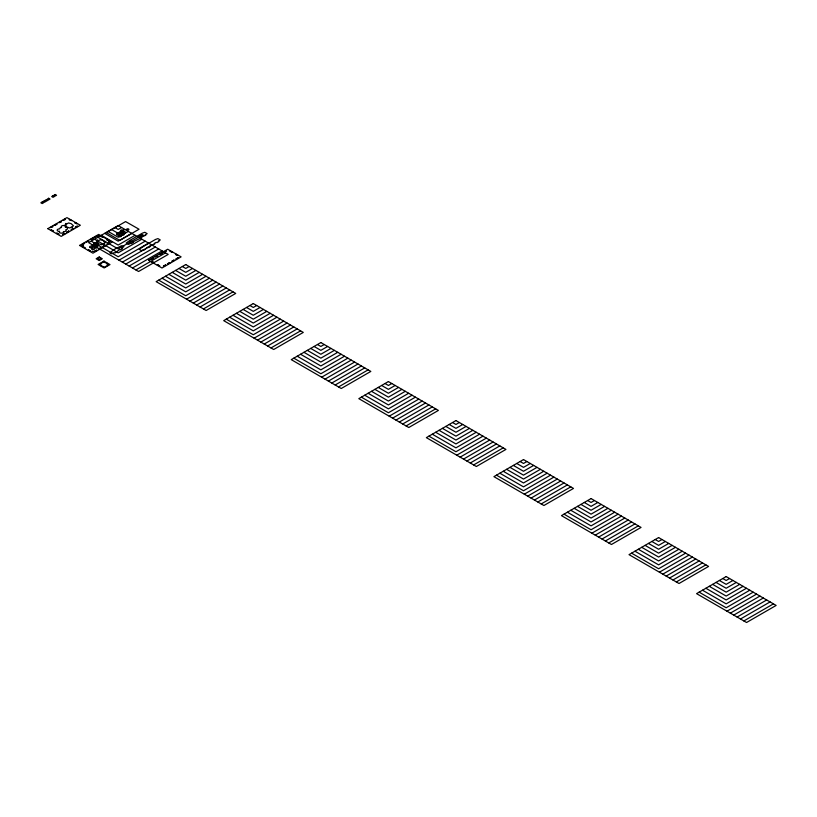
<?xml version="1.0" encoding="UTF-8"?>
<svg xmlns="http://www.w3.org/2000/svg" width="817" height="817" viewBox="0 0 817 817"><rect width="100%" height="100%" fill="white"/><g stroke="black" fill="none" stroke-linecap="round" stroke-linejoin="round"><path stroke-width="1.23" d="M123.265 231.058L123.357 230.925A1.44 0.827 0 0 0 122.101 229.883A1.44 0.827 0 0 0 120.548 230.782A1.44 0.827 0 0 0 122.346 231.517L123.214 231.129M96.324 243.915L96.457 243.732A1.43 0.827 0 0 0 95.201 242.7A1.43 0.827 0 0 0 93.649 243.589A1.43 0.827 0 0 0 95.446 244.314L96.314 243.936M121.57 227.504L118.189 229.454L114.809 227.504M124.94 229.454L118.189 233.356L111.429 229.454M128.32 231.405L118.189 237.257L108.058 231.405M131.7 233.356L118.189 241.158L104.678 233.356M135.081 235.306L118.189 245.059L101.298 235.306M138.451 237.257L118.189 248.95L97.917 237.257M141.831 239.207L118.189 252.851L94.547 239.207M145.212 241.158L118.189 256.752L91.167 241.158M118.996 260.184L148.582 243.109M122.376 262.134L151.962 245.059M125.757 264.085L155.342 247M129.127 266.036L158.723 248.95M132.507 267.986L162.093 250.901M163.819 251.953L166.321 251.054L164.299 252.228M135.888 269.937L165.473 252.851M189.115 266.505L185.745 268.456L182.365 266.505M192.495 268.456L185.745 272.357L178.984 268.456M195.876 270.407L185.745 276.258L175.604 270.407M199.246 272.357L185.745 280.16L172.234 272.357M202.626 274.308L185.745 284.05L168.853 274.308M206.007 276.258L185.745 287.952L165.473 276.258M209.387 278.209L185.745 291.853L162.093 278.209M212.757 280.16L185.745 295.754L158.723 280.16M186.552 299.185L216.137 282.11M189.932 301.136L219.518 284.05M193.302 303.087L222.898 286.001M196.683 305.037L226.268 287.952M200.063 306.988L229.648 289.902M203.443 308.938L233.029 291.853M256.671 305.507L253.29 307.458L249.92 305.507M260.051 307.458L253.29 311.359L246.54 307.458M263.421 309.408L253.29 315.26L243.16 309.408M266.802 311.359L253.29 319.161L239.779 311.359M270.182 313.309L253.29 323.052L236.409 313.309M273.562 315.26L253.29 326.953L233.029 315.26M276.932 317.21L253.29 330.854L229.648 317.21M280.313 319.161L253.29 334.756L226.268 319.161M254.107 338.187L283.693 321.101M257.478 340.138L287.073 323.052M260.858 342.088L290.443 325.003M264.238 344.039L293.824 326.953M267.619 345.989L297.204 328.904M270.989 347.94L300.585 330.854M324.226 344.508L320.846 346.459L317.466 344.508M327.597 346.459L320.846 350.36L314.085 346.459M330.977 348.41L320.846 354.261L310.715 348.41M334.357 350.36L320.846 358.163L307.335 350.36M337.738 352.311L320.846 362.054L303.955 352.311M341.108 354.261L320.846 365.955L300.585 354.261M344.488 356.212L320.846 369.856L297.204 356.212M347.868 358.163L320.846 373.757L293.824 358.163M321.653 377.188L351.249 360.103M325.033 379.139L354.619 362.054M328.414 381.09L357.999 364.004M331.794 383.04L361.38 365.955M335.164 384.991L364.75 367.905M338.544 386.941L368.13 369.856M391.772 383.51L388.402 385.461L385.021 383.51M395.152 385.461L388.402 389.362L381.641 385.461M398.533 387.411L388.402 393.263L378.261 387.411M401.913 389.362L388.402 397.154L374.891 389.362M405.283 391.312L388.402 401.055L371.51 391.312M408.663 393.263L388.402 404.956L368.13 393.263M412.044 395.214L388.402 408.857L364.75 395.214M415.424 397.154L388.402 412.759L361.38 397.154M389.209 416.19L418.794 399.105M392.589 418.141L422.175 401.055M395.959 420.091L425.555 403.006M399.339 422.042L428.925 404.956M402.72 423.992L432.305 406.907M406.1 425.943L435.686 408.857M459.328 422.512L455.947 424.462L452.577 422.512M462.708 424.462L455.947 428.363L449.197 424.462M466.088 426.413L455.947 432.264L445.816 426.413M469.458 428.363L455.947 436.155L442.436 428.363M472.839 430.314L455.947 440.057L439.066 430.314M476.219 432.264L455.947 443.958L435.686 432.264M479.589 434.205L455.947 447.859L432.305 434.205M482.97 436.155L455.947 451.76L428.925 436.155M456.764 455.192L486.35 438.106M460.134 457.142L489.73 440.057M463.515 459.093L493.1 442.007M466.895 461.043L496.481 443.958M470.275 462.994L499.861 445.908M473.646 464.944L503.241 447.859M526.883 461.513L523.503 463.464L520.123 461.513M530.264 463.464L523.503 467.365L516.752 463.464M533.634 465.414L523.503 471.256L513.372 465.414M537.014 467.365L523.503 475.157L509.992 467.365M540.394 469.315L523.503 479.058L506.611 469.315M543.765 471.256L523.503 482.959L503.241 471.256M547.145 473.206L523.503 486.861L499.861 473.206M550.525 475.157L523.503 490.762L496.481 475.157M524.31 494.193L553.906 477.108M527.69 496.144L557.276 479.058M531.07 498.094L560.656 481.009M534.451 500.045L564.036 482.959M537.821 501.995L567.417 484.91M541.201 503.946L570.787 486.861M594.429 500.515L591.059 502.465L587.678 500.515M597.809 502.465L591.059 506.366L584.298 502.465M601.189 504.416L591.059 510.257L580.928 504.416M604.57 506.366L591.059 514.159L577.548 506.366M607.94 508.317L591.059 518.06L574.167 508.317M611.32 510.257L591.059 521.961L570.787 510.257M614.701 512.208L591.059 525.862L567.417 512.208M618.081 514.159L591.059 529.763L564.036 514.159M591.865 533.195L621.451 516.109M595.246 535.145L624.831 518.06M598.626 537.096L628.212 520.01M601.996 539.046L631.592 521.961M605.377 540.997L634.962 523.911M608.757 542.948L638.343 525.862M661.984 539.516L658.604 541.467L655.234 539.516M665.365 541.467L658.604 545.368L651.854 541.467M668.745 543.417L658.604 549.259L648.473 543.417M672.115 545.368L658.604 553.16L645.093 545.368M675.496 547.308L658.604 557.061L641.723 547.308M678.876 549.259L658.604 560.962L638.343 549.259M682.256 551.209L658.604 564.864L634.962 551.209M685.626 553.16L658.604 568.765L631.592 553.16M659.421 572.196L689.007 555.111M662.801 574.147L692.387 557.061M666.172 576.097L695.767 559.012M669.552 578.048L699.138 560.962M672.932 579.999L702.518 562.913M676.302 581.949L705.898 564.864M729.54 578.518L726.16 580.468L722.779 578.518M732.92 580.468L726.16 584.359L719.409 580.468M736.291 582.419L726.16 588.26L716.029 582.419M739.671 584.359L726.16 592.162L712.649 584.359M743.051 586.31L726.16 596.063L709.268 586.31M746.432 588.26L726.16 599.964L705.898 588.26M749.802 590.211L726.16 603.865L702.518 590.211M753.182 592.162L726.16 607.766L699.138 592.162M726.977 611.198L756.562 594.112M730.347 613.148L759.933 596.063M733.727 615.099L763.313 598.013M737.108 617.049L766.693 599.964M740.478 619L770.074 601.915M743.858 620.951L773.444 603.865M72.233 227.157L72.376 227.473M98.397 236.082L99.337 236.144L98.449 236.011M108.6 241.965L109.539 242.036L108.641 241.903M47.815 228.658L61.204 236.379L80.342 225.247L66.933 217.618L47.815 228.658M79.566 245.447L92.954 253.178L112.092 242.036L98.683 234.408L79.566 245.447M82.119 245.478L83.058 245.549L82.119 245.478M92.321 251.36L93.261 251.432L92.321 251.36M97.111 240.29L98.05 240.361L97.162 240.218M103.596 244.038L104.535 244.109L103.596 244.038M106.435 232.641L119.844 240.392L139.033 229.23L125.593 221.581L106.496 232.549M148.582 260.276L161.97 268.007L181.108 256.865L167.699 249.236L148.582 260.276M66.106 223.572L65.534 223.572L66.106 223.572M66.289 226.156L65.758 226.534L69.741 228.014L73.52 225.829L71.161 223.644L68.526 222.949L64.737 225.135L66.289 226.156M97.969 242.904L97.437 243.282L101.42 244.763L105.209 242.588L102.84 240.402L100.205 239.698L96.426 241.883L97.969 242.904M59.559 231.354L59.365 231.62A2.104 1.215 0 0 0 61.398 233.151A2.104 1.215 0 0 0 63.43 231.63L63.961 231.671A2.104 1.215 0 0 0 65.789 229.843L65.993 229.679A2.104 1.215 0 0 0 67.535 228.341A2.104 1.215 0 0 0 65.452 227.289L65.35 227.044A2.104 1.215 0 0 0 63.052 225.523A2.104 1.215 0 0 0 61.5 227.33L61.295 227.504A2.104 1.215 0 0 0 59.733 228.678L59.273 228.944A2.104 1.215 0 0 0 57.17 230.159A2.104 1.215 0 0 0 59.273 231.374L59.559 231.354M42.198 202.013L40.85 202.79L42.198 203.576L43.556 202.79L42.198 202.013M44.394 200.747L43.046 201.523L44.394 202.31L45.742 201.523L44.394 200.747M46.538 199.511L45.18 200.288L46.538 201.074L47.886 200.288L46.538 199.511M48.693 198.265L47.345 199.042L48.693 199.828L50.051 199.042L48.693 198.265M53.023 195.763L51.675 196.55L53.023 197.326L54.371 196.55L53.023 195.763M55.229 194.497L53.881 195.273L55.229 196.049L56.577 195.273L55.229 194.497M52.513 226.421L50.491 227.586L52.993 226.687L52.513 226.421M56.567 224.072L54.545 225.247L57.037 224.348L56.567 224.072M61.03 221.499L58.998 222.673L61.5 221.775L61.03 221.499M65.084 219.16L63.052 220.335L65.554 219.436L65.084 219.16M51.43 229.924L50.96 230.2L53.462 231.099L51.43 229.924M69.608 219.436L69.128 219.712L71.63 220.61L69.608 219.436M56.976 233.121L56.496 233.396L58.998 234.295L56.976 233.121M75.144 222.632L74.674 222.908L77.166 223.807L75.144 222.632M64.604 233.396L62.582 234.571L65.084 233.672L64.604 233.396M68.659 231.058L66.637 232.232L69.128 231.334L68.659 231.058M73.121 228.484L71.089 229.648L73.591 228.76L73.121 228.484M77.166 226.146L75.144 227.31L77.646 226.421L77.166 226.146M84.263 243.211L82.241 244.375L84.743 243.476L84.263 243.211M88.318 240.872L86.296 242.036L88.798 241.138L88.318 240.872M92.781 238.298L90.748 239.463L93.25 238.564L92.781 238.298M96.835 235.95L94.803 237.124L97.305 236.225L96.835 235.95M118.189 225.553L88.604 242.639L138.584 271.499L168.179 254.414L118.189 225.553M83.191 246.714L82.711 246.989L85.213 247.888L83.191 246.714M101.359 236.225L100.879 236.501L103.381 237.4L101.359 236.225M88.726 249.91L88.256 250.186L90.748 251.085L88.726 249.91M106.894 239.422L106.424 239.698L108.927 240.596L106.894 239.422M96.355 250.186L94.333 251.36L96.835 250.462L96.355 250.186M100.409 247.847L98.387 249.022L100.879 248.123L100.409 247.847M104.872 245.274L102.84 246.448L105.342 245.549L104.872 245.274M108.927 242.935L106.894 244.109L109.396 243.211L108.927 242.935M99.235 256.977L96.14 258.764L99.235 260.541L102.329 258.764L99.235 256.977M113.492 249.818L109.917 252.974L111.337 253.801L114.309 252.627L114.983 253.015L119.844 249.43L120.518 249.818L122.55 248.644L121.876 248.256L123.898 246.54L121.539 245.723L113.492 249.818M129.75 240.453L126.165 243.058L128.524 244.426L130.557 243.262L131.231 243.65L133.253 242.475L132.579 242.087L141.77 237.563L141.096 237.175L145.824 235.225L145.15 234.836L147.172 233.662L144.813 232.294L142.311 233.192L129.75 240.453M131.026 241.26L129.535 242.118L130.281 242.547L131.772 241.689L131.026 241.26M103.953 261.093L98.101 264.473L104.147 267.956L109.999 264.585L103.953 261.093M103.453 262.002L99.674 264.187L101.492 265.362L100.889 265.709L104.668 267.077L108.447 264.892L106.629 263.717L107.231 263.37L103.453 262.002M142.852 246.744L139.268 249.359L141.637 250.727L143.659 249.553L144.333 249.951L147.714 247.214L148.388 247.602L150.42 246.438L149.746 246.05L154.873 243.864L154.199 243.476L156.231 242.302L156.905 242.69L158.927 241.526L158.253 241.127L160.285 239.963L157.916 238.595L155.414 239.493L142.852 246.744M153.279 258.039L151.257 259.203L153.759 258.315L153.279 258.039M157.334 255.701L155.312 256.865L157.814 255.966L157.334 255.701M161.797 253.127L159.764 254.291L162.266 253.393L161.797 253.127M152.207 261.552L151.727 261.818L154.229 262.717L152.207 261.552M170.375 251.054L169.905 251.33L172.397 252.228L170.375 251.054M157.742 264.749L157.273 265.014L159.764 265.913L157.742 264.749M175.91 254.25L175.441 254.526L177.943 255.425L175.91 254.25M165.371 265.014L163.349 266.189L165.851 265.29L165.371 265.014M169.425 262.676L167.403 263.85L169.905 262.951L169.425 262.676M173.888 260.102L171.856 261.277L174.358 260.378L173.888 260.102M177.943 257.764L175.91 258.938L178.412 258.039L177.943 257.764M185.745 264.555L156.149 281.64L206.139 310.501L235.725 293.415L185.745 264.555M253.29 303.556L223.705 320.642L273.695 349.502L303.281 332.417L253.29 303.556M320.846 342.558L291.26 359.643L341.251 388.504L370.836 371.418L320.846 342.558M388.402 381.559L358.806 398.645L408.796 427.505L438.392 410.42L388.402 381.559M455.947 420.561L426.362 437.646L476.352 466.507L505.937 449.421L455.947 420.561M523.503 459.562L493.917 476.648L543.908 505.509L573.493 488.423L523.503 459.562M591.059 498.564L561.463 515.639L611.453 544.5L641.049 527.425L591.059 498.564M658.604 537.566L629.019 554.641L679.009 583.501L708.594 566.426L658.604 537.566M726.16 576.567L696.574 593.642L746.564 622.503L776.15 605.428L726.16 576.567M120.906 233.458L120.865 233.468A1.43 0.827 0 0 1 119.078 232.528A1.43 0.827 0 0 1 121.304 231.987A1.43 0.827 0 0 1 121.202 233.386L120.906 233.458M94.006 246.254L93.965 246.264A1.43 0.827 0 0 1 92.178 245.325A1.43 0.827 0 0 1 94.404 244.794A1.43 0.827 0 0 1 94.312 246.183L94.006 246.254M123.694 231.701L123.49 231.742A1.44 0.827 0 0 0 123.193 233.131A1.44 0.827 0 0 0 125.501 232.702A1.44 0.827 0 0 0 123.847 231.671L123.694 231.701M96.937 244.477L96.59 244.549A1.43 0.827 0 0 0 96.294 245.937A1.43 0.827 0 0 0 98.591 245.498A1.43 0.827 0 0 0 96.937 244.477M141.229 235.725A1.144 0.664 0 0 0 143.149 235.429A1.144 0.664 0 0 0 141.739 234.622A1.144 0.664 0 0 0 141.229 235.725M139.002 237.012A1.144 0.664 0 0 0 140.922 236.716A1.144 0.664 0 0 0 139.513 235.909A1.144 0.664 0 0 0 139.002 237.012M117.199 234.867A1.44 0.827 0 0 0 119.343 234.152A1.44 0.827 0 0 0 117.199 233.437A1.44 0.827 0 0 0 117.199 234.867M119.027 236.511A1.44 0.827 0 0 0 121.437 236.144A1.44 0.827 0 0 0 119.67 235.133A1.44 0.827 0 0 0 119.027 236.511M121.6 235.03A1.44 0.827 0 0 0 124 234.663A1.44 0.827 0 0 0 122.244 233.642A1.44 0.827 0 0 0 121.6 235.03M127.156 229.996A1.154 0.664 0 0 0 128.882 229.424A1.154 0.664 0 0 0 127.156 228.852A1.154 0.664 0 0 0 127.156 229.996M98.203 259.357A1.46 0.837 0 0 0 100.644 258.979A1.46 0.837 0 0 0 98.857 257.947A1.46 0.837 0 0 0 98.203 259.357M92.137 249.308A1.43 0.827 0 0 0 94.537 248.94A1.43 0.827 0 0 0 92.781 247.929A1.43 0.827 0 0 0 92.137 249.308M90.309 247.663A1.43 0.827 0 0 0 92.454 246.948A1.43 0.827 0 0 0 90.309 246.234A1.43 0.827 0 0 0 90.309 247.663M94.701 247.827A1.43 0.827 0 0 0 97.1 247.459A1.43 0.827 0 0 0 95.344 246.448A1.43 0.827 0 0 0 94.701 247.827"/></g></svg>
